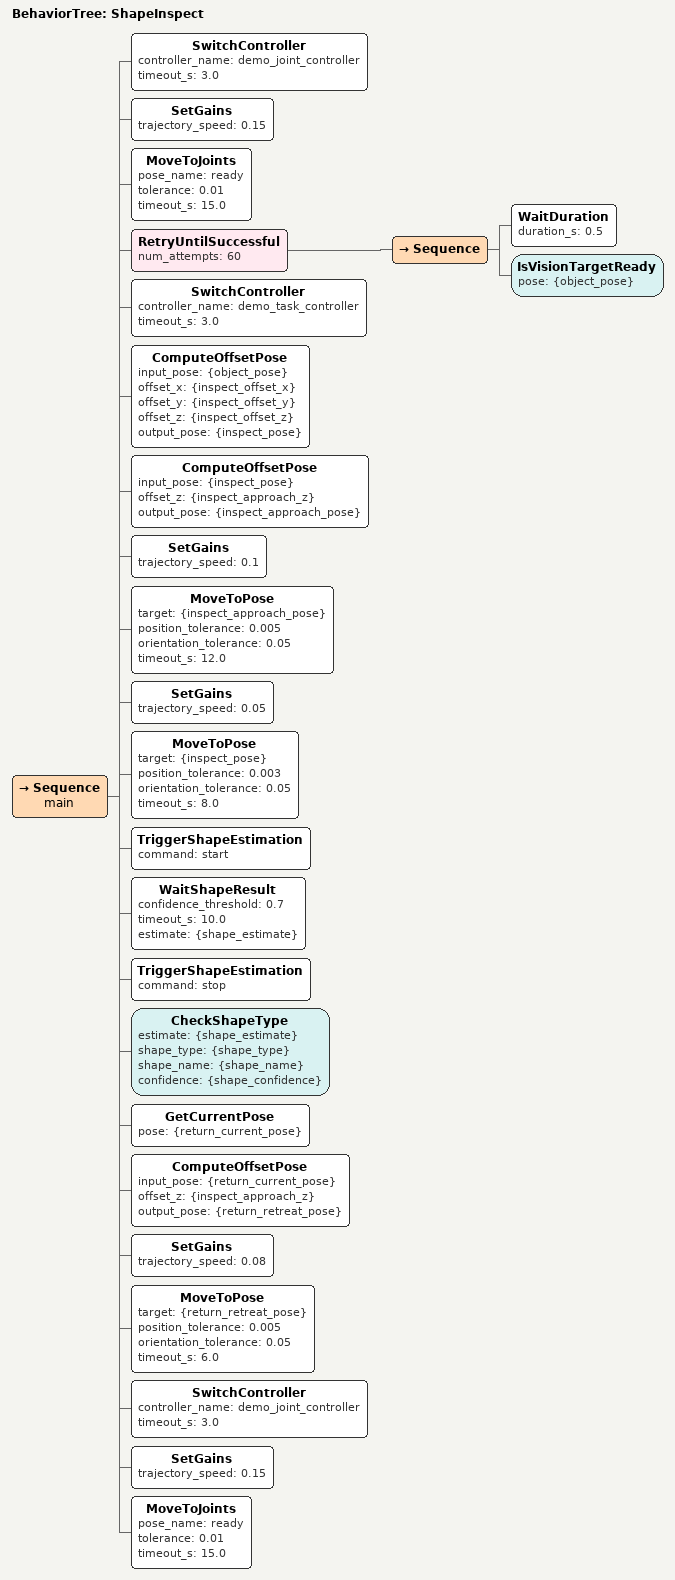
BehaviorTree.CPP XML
<!-- file: trees/shape_inspect.xml -->
<!-- UR5e Shape Inspection demo (arm + ToF shape estimation) -->
<!-- BehaviorTree.CPP v4 syntax -->

<root BTCPP_format="4" main_tree_to_execute="ShapeInspect">

  <BehaviorTree ID="ShapeInspect">
    <Sequence name="main">

      <!-- Phase 1: Move to ready pose (joint-space)                 -->
      <!--   Switch to demo_joint_controller and move to the ready   -->
      <!--   pose defined in poses.yaml. This is the starting        -->
      <!--   position for the inspection task.                       -->
      <SwitchController controller_name="demo_joint_controller"
                        timeout_s="3.0"/>

      <SetGains
                trajectory_speed="0.15"/>

      <MoveToJoints pose_name="ready"
                    tolerance="0.01"
                    timeout_s="15.0"/>

      <!-- Phase 2: Wait for vision data                             -->
      <!--   Poll /world_target_info every 0.5s, up to 60 attempts  -->
      <!--   (30s total). Succeeds when the topic publishes a valid  -->
      <!--   non-zero object position. Orientation is taken from the -->
      <!--   current TCP pose.                                       -->
      <RetryUntilSuccessful num_attempts="60">
        <Sequence>
          <WaitDuration duration_s="0.5"/>
          <IsVisionTargetReady pose="{object_pose}"/>
        </Sequence>
      </RetryUntilSuccessful>

      <!-- Phase 3: Switch to task-space controller                  -->
      <!--   Switch to demo_task_controller for Cartesian-space      -->
      <!--   motion. Loads current gains into blackboard.            -->
      <SwitchController controller_name="demo_task_controller"
                        timeout_s="3.0"/>

      <!-- Phase 4: Move to inspection position (2-step approach)    -->
      <!--   Step 1: Compute final inspect_pose and an elevated      -->
      <!--   approach pose (+{inspect_approach_z} above it).         -->
      <!--   Move to approach pose first (x/y lateral movement       -->
      <!--   while staying at a safe height).                        -->
      <!--   Step 2: Descend to the final inspect_pose (z-only).     -->
      <ComputeOffsetPose input_pose="{object_pose}"
                         offset_x="{inspect_offset_x}"
                         offset_y="{inspect_offset_y}"
                         offset_z="{inspect_offset_z}"
                         output_pose="{inspect_pose}"/>

      <ComputeOffsetPose input_pose="{inspect_pose}"
                         offset_z="{inspect_approach_z}"
                         output_pose="{inspect_approach_pose}"/>

      <SetGains
                trajectory_speed="0.1"/>

      <!-- Step 1: lateral move (x/y) at safe height -->
      <MoveToPose target="{inspect_approach_pose}"
                  position_tolerance="0.005"
                  orientation_tolerance="0.05"
                  timeout_s="12.0"/>

      <!-- Step 2: descend to inspect position (z) -->
      <SetGains
                trajectory_speed="0.05"/>

      <MoveToPose target="{inspect_pose}"
                  position_tolerance="0.003"
                  orientation_tolerance="0.05"
                  timeout_s="8.0"/>

      <!-- Phase 5: Start shape estimation                           -->
      <!--   Clear accumulated point cloud and previous estimates,   -->
      <!--   then start the shape estimation pipeline. The ToF       -->
      <!--   sensors on the hand begin accumulating surface points.  -->
      <TriggerShapeEstimation command="start"/>

      <!-- Phase 6: Wait for shape result                            -->
      <!--   Poll /shape/estimate until confidence meets threshold   -->
      <!--   or timeout expires. On success, the full ShapeEstimate  -->
      <!--   message is stored in {shape_estimate} on the Blackboard.-->
      <WaitShapeResult confidence_threshold="0.7"
                       timeout_s="10.0"
                       estimate="{shape_estimate}"/>

      <!-- Phase 7: Stop estimation and evaluate shape               -->
      <!--   Stop the estimation pipeline, then extract shape_type   -->
      <!--   and shape_name to the Blackboard for downstream use.    -->
      <!--   Future: add shape-based branching (Fallback/Switch)     -->
      <!--   between this phase and the return phase.                -->
      <TriggerShapeEstimation command="stop"/>

      <CheckShapeType estimate="{shape_estimate}"
                      shape_type="{shape_type}"
                      shape_name="{shape_name}"
                      confidence="{shape_confidence}"/>

      <!-- (Expansion point: shape-based action branching)           -->
      <!--   Insert SubTrees here that branch on {shape_type} or    -->
      <!--   {shape_name} for shape-specific manipulation.           -->

      <!-- Phase N: Return to ready pose (2-step retreat)            -->
      <!--   Step 1: Ascend +z from current position (task-space)    -->
      <!--   to clear the object before lateral movement.            -->
      <!--   Step 2: Switch to joint-space controller and move to    -->
      <!--   the ready pose.                                         -->
      <GetCurrentPose pose="{return_current_pose}"/>

      <ComputeOffsetPose input_pose="{return_current_pose}"
                         offset_z="{inspect_approach_z}"
                         output_pose="{return_retreat_pose}"/>

      <SetGains
                trajectory_speed="0.08"/>

      <!-- Step 1: ascend (+z) to safe height -->
      <MoveToPose target="{return_retreat_pose}"
                  position_tolerance="0.005"
                  orientation_tolerance="0.05"
                  timeout_s="6.0"/>

      <!-- Step 2: move to ready pose via joint-space -->
      <SwitchController controller_name="demo_joint_controller"
                        timeout_s="3.0"/>

      <SetGains
                trajectory_speed="0.15"/>

      <MoveToJoints pose_name="ready"
                    tolerance="0.01"
                    timeout_s="15.0"/>

    </Sequence>
  </BehaviorTree>

</root>
